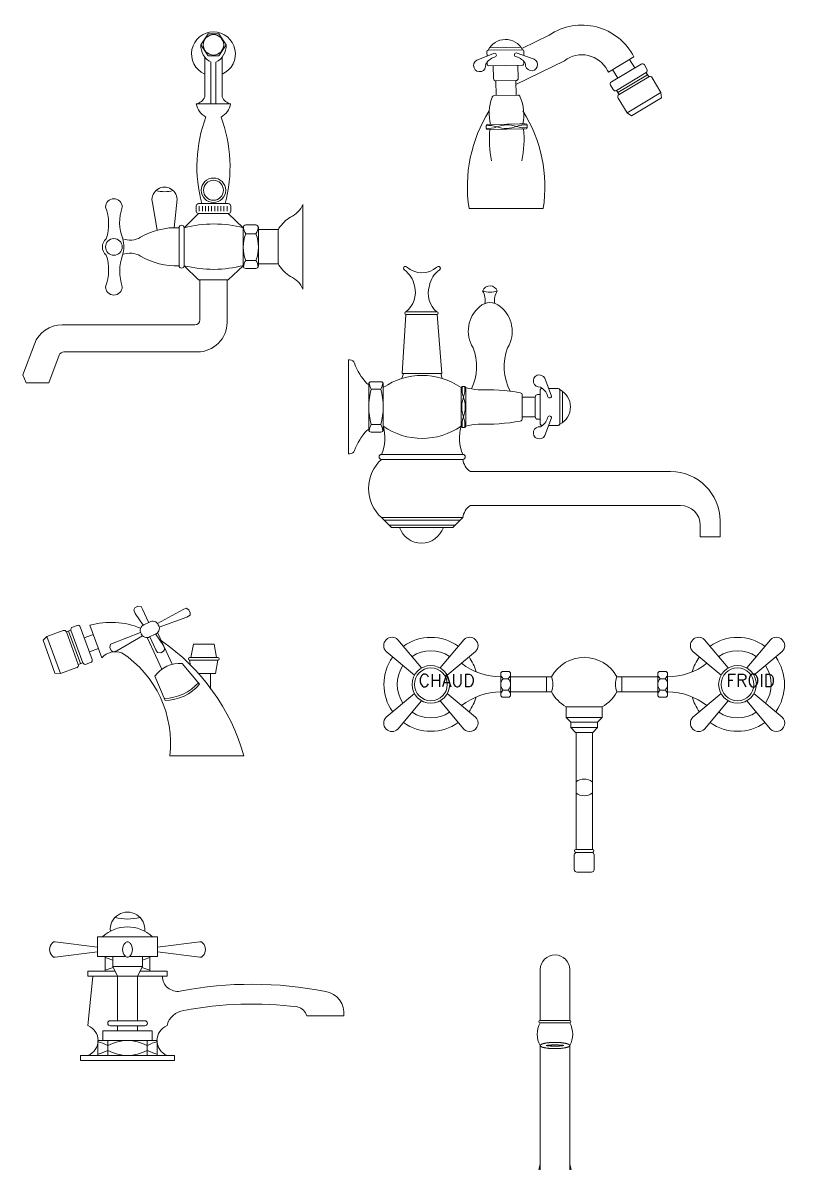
# Model space of a CAD drawing. Header units: centimetres. Extents: x 1146 to 1261, y 181 to 346.
# Drawn here: x 1145.8 to 1196.5, y 272.6 to 345.8 of the extents above; entities that cross this region are included whole.
import ezdxf

# ---------------------------------------------------------------- set-up
doc = ezdxf.new("R2010")
doc.units = ezdxf.units.CM
doc.header["$LTSCALE"] = 1.016
doc.layers.get('0').update_dxf_attribs({"lineweight": 18})
doc.styles.add('Txt', font='txt_____.ttf')

# ---------------------------------------------------------------- blocks, each defined once
blk = doc.blocks.new('Group')
for p, q in [((273.23, 79.747), (273.421, 79.852)), ((273.421, 79.852), (273.628, 79.828)), ((273.628, 79.828), (273.721, 79.658)), ((273.159, 79.625), (273.23, 79.747)), ((273.244, 79.396), (273.159, 79.625)), ((273.76, 78.632), (273.244, 79.396)), ((273.721, 79.658), (274.116, 78.826)), ((276.341, 79.641), (274.684, 78.749)), ((274.798, 78.514), (276.57, 79.147)), ((276.517, 79.722), (276.341, 79.641)), ((276.698, 79.619), (276.517, 79.722)), ((276.57, 79.147), (276.775, 79.281)), ((276.789, 79.422), (276.698, 79.619)), ((276.775, 79.281), (276.789, 79.422)), ((269.228, 78.51), (269.527, 78.619)), ((269.73, 78.524), (270.49, 76.435)), ((270.353, 78.635), (271.113, 76.546)), ((274.176, 78.827), (273.809, 78.656)), ((274.736, 78.665), (274.766, 78.602)), ((267.587, 77.913), (267.34, 77.663)), ((267.34, 77.663), (268.106, 75.558)), ((267.587, 77.913), (268.631, 78.293)), ((267.587, 77.913), (268.456, 75.526)), ((268.835, 78.198), (269.133, 78.307)), ((268.835, 78.198), (269.595, 76.11)), ((268.984, 78.252), (269.744, 76.164)), ((269.133, 78.307), (269.893, 76.218)), ((269.982, 77.83), (270.568, 78.043)), ((271.844, 77.488), (273.596, 78.173)), ((273.728, 77.949), (272.071, 76.993)), ((274.58, 76.652), (274.054, 77.797)), ((274.541, 78.064), (274.177, 77.885)), ((274.59, 77.058), (274.196, 77.889)), ((274.551, 78.084), (275.068, 77.32)), ((275.632, 76.124), (274.712, 78.128)), ((270.312, 76.925), (270.898, 77.138)), ((271.629, 77.202), (271.668, 77.407)), ((271.72, 77.005), (271.629, 77.202)), ((271.668, 77.407), (271.844, 77.488)), ((271.836, 76.925), (271.72, 77.005)), ((272.071, 76.993), (271.836, 76.925)), ((274.684, 76.888), (274.59, 77.058)), ((274.89, 76.864), (274.684, 76.888)), ((275.081, 76.968), (274.89, 76.864)), ((275.068, 77.32), (275.152, 77.09)), ((275.152, 77.09), (275.081, 76.968)), ((276.837, 76.553), (276.988, 77.418)), ((276.988, 77.418), (278.321, 77.418)), ((278.473, 76.553), (278.321, 77.418)), ((269.893, 76.218), (269.595, 76.11)), ((270.097, 76.123), (270.395, 76.232)), ((274.965, 75.812), (274.58, 76.652)), ((276.28, 76.178), (277.391, 74.842)), ((276.75, 76.553), (278.559, 76.553)), ((276.75, 76.394), (276.812, 76.04)), ((276.75, 76.394), (278.559, 76.394)), ((278.559, 76.394), (278.408, 75.529)), ((268.456, 75.526), (268.106, 75.558)), ((268.456, 75.526), (269.5, 75.906)), ((277.313, 75.529), (278.408, 75.529)), ((278.087, 74.528), (278.087, 75.529)), ((274.516, 75.361), (275.17, 73.803)), ((275.474, 70.25), (280.237, 70.25))]:
    blk.add_line(p, q)
for centre, radius, start, end in [((269.282, 78.361), 0.159, 110, 200), ((269.581, 78.469), 0.159, 20, 110), ((271.695, 73.781), 5.036, 67.77335, 105.46398), ((273.957, 78.303), 0.383, 112.81595, 209.69671), ((274.387, 78.507), 0.383, 24.28408, 123.44261), ((274.425, 78.429), 0.383, 287.6627, 26.82123), ((268.686, 78.144), 0.159, 20, 110), ((273.996, 78.222), 0.383, 201.4086, 298.28935), ((267.231, 66.511), 13.533, 16.03988, 55.28032), ((272.008, 75.683), 1.244, 71.45308, 136.0221), ((268.564, 71.06), 6.957, 353.31616, 56.51134), ((270.043, 76.272), 0.159, 200, 290), ((270.341, 76.381), 0.159, 290, 20), ((276.118, 74.215), 1.969, 85.28984, 144.41639), ((276.75, 76.473), 0.0794, 90, 270), ((278.559, 76.473), 0.0794, 270, 90), ((269.446, 76.055), 0.159, 290, 20), ((275.063, 76.919), 2.994, 270.88891, 319.22533), ((275.124, 76.797), 2.994, 270.88891, 319.22533)]:
    blk.add_arc(centre, radius, start, end)
blk = doc.blocks.new('Group-3')
for p, q in [((277.47, 115.918), (277.941, 116.627)), ((277.941, 116.627), (278.62, 116.627)), ((279.085, 115.918), (278.62, 116.627)), ((277.47, 115.918), (277.941, 115.21)), ((279.085, 115.918), (278.62, 115.21)), ((277.716, 112.569), (277.716, 115.139)), ((277.941, 115.21), (278.62, 115.21)), ((278.844, 112.569), (278.844, 115.139)), ((278.121, 112.128), (278.121, 114.813)), ((278.439, 112.128), (278.439, 114.813)), ((277.179, 112.128), (279.381, 112.128)), ((274.665, 104.009), (274.357, 105.76)), ((275.946, 105.997), (275.759, 104.172)), ((277.169, 105.24), (277.169, 105.558)), ((277.328, 105.716), (279.233, 105.716)), ((277.367, 105.24), (277.367, 105.558)), ((277.566, 105.24), (277.566, 105.558)), ((277.764, 105.24), (277.764, 105.558)), ((277.962, 105.24), (277.962, 105.558)), ((278.16, 105.24), (278.16, 105.558)), ((278.359, 105.24), (278.359, 105.558)), ((278.557, 105.24), (278.557, 105.558)), ((278.755, 105.24), (278.755, 105.558)), ((278.954, 105.24), (278.954, 105.558)), ((279.152, 105.24), (279.152, 105.558)), ((279.391, 105.24), (279.391, 105.558)), ((284.022, 105.657), (284.022, 100.232)), ((277.328, 105.081), (276.392, 104.168)), ((277.328, 105.081), (279.233, 105.081)), ((279.233, 105.081), (280.191, 104.168)), ((276.075, 101.731), (276.075, 104.168)), ((276.392, 101.731), (276.392, 104.168)), ((280.191, 101.713), (280.191, 104.186)), ((280.191, 101.731), (280.191, 104.168)), ((281.004, 104.345), (280.35, 104.345)), ((281.163, 101.713), (281.163, 104.186)), ((282.433, 104.049), (281.163, 104.049)), ((282.433, 103.96), (282.433, 101.929)), ((281.004, 103.776), (280.35, 103.776)), ((281.004, 102.066), (280.35, 102.066)), ((282.433, 101.84), (281.163, 101.84)), ((277.328, 100.818), (276.392, 101.731)), ((279.233, 100.818), (280.191, 101.731)), ((281.004, 101.554), (280.35, 101.554)), ((277.328, 100.818), (279.233, 100.818)), ((277.407, 100.818), (277.407, 98.25)), ((279.153, 100.818), (279.153, 98.091)), ((277.09, 97.932), (268.565, 97.932)), ((266.781, 96.697), (266.04, 94.724)), ((268.377, 95.98), (267.71, 94.202)), ((277.248, 96.186), (268.675, 96.186)), ((266.04, 94.724), (266.252, 94.195)), ((266.252, 94.195), (267.71, 94.202))]:
    blk.add_line(p, q)
for centre, radius in [((278.28, 115.918), 0.657), ((278.28, 106.577), 0.785), ((278.28, 106.577), 0.64)]:
    blk.add_circle(centre, radius)
for centre, radius, start, end in [((278.28, 115.336), 1.411, 293.57151, 246.42849), ((278.625, 115.855), 1.157, 176.86968, 244.18097), ((277.935, 115.855), 1.157, 295.81903, 3.13032), ((277.045, 112.839), 0.723, 280.68228, 338.10029), ((278.322, 112.308), 1.157, 188.96529, 242.58888), ((278.239, 112.308), 1.157, 297.41112, 351.03471), ((279.515, 112.839), 0.723, 201.89971, 259.31772), ((286.338, 108.102), 9.121, 159.52738, 195.15833), ((270.223, 108.101), 9.12, 344.84116, 20.40796), ((275.139, 105.968), 0.808, 2.03597, 194.93451), ((275.141, 108.416), 1.934, 253.46863, 286.43101), ((271.885, 105.491), 0.536, 0, 180), ((268.544, 104.405), 3.008, 341.66866, 21.15128), ((275.117, 104.529), 2.862, 160.37669, 201.96061), ((277.328, 105.558), 0.159, 90, 180), ((279.233, 105.558), 0.159, 0, 90), ((282.554, 106.313), 1.607, 294.77258, 335.94911), ((277.328, 105.24), 0.159, 180, 188.66668), ((277.328, 105.24), 0.159, 180, 270), ((279.233, 105.24), 0.159, 270, 0), ((284.381, 102.92), 2.251, 120.81606, 147.46507), ((275.862, 99.723), 4.45, 87.25994, 120.64238), ((276.233, 104.168), 0.159, 0, 180), ((278.292, 96.803), 7.606, 75.35037, 104.46179), ((280.35, 104.186), 0.159, 90, 180), ((281.293, 104.346), 1.102, 186.09769, 211.17455), ((281.004, 104.186), 0.159, 0, 90), ((280.062, 104.346), 1.102, 328.82545, 353.90231), ((282.751, 103.96), 0.317, 147.46507, 180), ((271.815, 102.935), 0.669, 128.4269, 231.5731), ((271.885, 102.935), 0.536, 0, 180), ((270.712, 102.981), 1.815, 342.66371, 15.28023), ((272.937, 104.617), 1.251, 247.70723, 301.65127), ((282.566, 102.921), 2.375, 158.90719, 201.09281), ((278.789, 102.921), 2.375, 338.90719, 21.09281), ((271.885, 102.935), 0.536, 180, 0), ((272.926, 101.244), 1.289, 58.83407, 111.95571), ((268.544, 101.466), 3.008, 338.84872, 18.33134), ((275.418, 101.362), 3.153, 160.55374, 198.14032), ((275.862, 106.176), 4.45, 239.35762, 272.74006), ((278.276, 109.101), 7.606, 255.68908, 284.8005), ((281.293, 101.496), 1.102, 148.82545, 171.73192), ((280.062, 101.496), 1.102, 8.26808, 31.17455), ((282.751, 101.929), 0.318, 180, 212.53493), ((284.381, 102.969), 2.251, 212.53493, 239.18394), ((276.233, 101.731), 0.159, 180, 0), ((280.35, 101.713), 0.159, 180, 270), ((281.004, 101.713), 0.159, 270, 0), ((282.554, 99.576), 1.607, 24.05089, 65.22742), ((271.885, 100.38), 0.536, 180, 0), ((277.09, 98.25), 0.317, 270, 0), ((277.248, 98.091), 1.905, 270, 0), ((268.565, 96.027), 1.905, 90, 159.41987), ((268.675, 95.869), 0.317, 90, 159.41987)]:
    blk.add_arc(centre, radius, start, end)
blk = doc.blocks.new('Group-10')
for p, q in [((299.253, 53.239), (299.253, 56.509)), ((301.151, 53.239), (301.151, 56.509)), ((299.253, 53.239), (301.151, 53.239)), ((299.253, 53.08), (301.151, 53.08)), ((301.151, 53.08), (301.151, 53.08)), ((299.253, 51.631), (299.253, 38.06)), ((301.151, 51.631), (301.151, 51.632)), ((301.151, 51.631), (301.151, 38.06)), ((298.964, 42.817), (299.253, 44.013)), ((301.441, 42.817), (301.151, 44.013)), ((298.884, 42.579), (298.884, 42.737)), ((299.253, 42.817), (298.964, 42.817)), ((299.253, 42.499), (298.964, 42.499)), ((299.253, 42.817), (299.043, 42.817)), ((301.441, 42.817), (301.151, 42.817)), ((301.441, 42.499), (301.151, 42.499)), ((301.52, 42.579), (301.52, 42.737)), ((283.852, 41.777), (283.852, 41.276)), ((284.429, 41.85), (284.429, 41.203)), ((284.508, 41.925), (284.508, 41.128)), ((284.587, 42), (284.587, 41.053)), ((288.49, 41.85), (288.49, 41.203)), ((288.569, 41.925), (288.569, 41.128)), ((288.648, 42), (288.648, 41.053)), ((288.648, 42), (288.648, 41.053)), ((288.727, 41.925), (288.727, 41.128)), ((288.807, 41.85), (288.807, 41.203)), ((289.249, 42.053), (289.52, 42.053)), ((289.249, 41.896), (289.249, 42.053)), ((290.564, 42.053), (290.836, 42.053)), ((290.836, 41.896), (290.836, 42.053)), ((309.569, 41.896), (309.569, 42.053)), ((309.84, 42.053), (309.569, 42.053)), ((311.156, 42.053), (310.884, 42.053)), ((311.156, 41.896), (311.156, 42.053)), ((311.598, 41.85), (311.598, 41.203)), ((311.677, 41.925), (311.677, 41.128)), ((311.756, 42), (311.756, 41.053)), ((311.756, 42), (311.756, 41.053)), ((311.835, 41.925), (311.835, 41.128)), ((311.914, 41.85), (311.914, 41.203)), ((315.817, 42), (315.817, 41.053)), ((315.896, 41.925), (315.896, 41.128)), ((315.975, 41.85), (315.975, 41.203)), ((316.552, 41.777), (316.552, 41.276)), ((289.249, 41.157), (289.249, 41.061)), ((290.836, 41.157), (290.836, 41.061)), ((309.569, 41.157), (309.569, 41.061)), ((311.156, 41.157), (311.156, 41.061)), ((289.407, 40.902), (289.407, 39.589)), ((289.407, 40.902), (290.677, 40.902)), ((290.677, 40.902), (290.677, 39.589)), ((309.727, 40.902), (309.727, 39.589)), ((310.997, 40.902), (309.727, 40.902)), ((310.997, 40.902), (310.997, 39.589)), ((289.291, 39.589), (290.793, 39.589)), ((309.611, 39.589), (311.113, 39.589)), ((288.724, 35.734), (288.724, 35.893)), ((291.281, 35.972), (288.804, 35.972)), ((289.201, 35.972), (288.883, 35.972)), ((291.36, 35.734), (291.36, 35.893)), ((309.044, 35.734), (309.044, 35.893)), ((311.601, 35.972), (309.124, 35.972)), ((309.521, 35.972), (309.203, 35.972)), ((311.68, 35.734), (311.68, 35.893)), ((291.281, 35.655), (288.804, 35.655)), ((288.883, 35.655), (288.883, 35.64)), ((291.201, 35.655), (291.201, 35.64)), ((311.601, 35.655), (309.124, 35.655)), ((309.203, 35.655), (309.203, 35.64)), ((311.521, 35.655), (311.521, 35.64)), ((287.026, 33.958), (287.026, 34.055)), ((287.026, 33.958), (293.058, 33.958)), ((293.058, 33.958), (293.058, 34.055)), ((297.186, 33.958), (297.186, 34.055)), ((297.186, 33.958), (303.218, 33.958)), ((303.218, 33.958), (303.218, 34.055)), ((307.346, 33.958), (307.346, 34.055)), ((307.346, 33.958), (313.378, 33.958)), ((313.378, 33.958), (313.378, 34.055))]:
    blk.add_line(p, q)
at = {"flags": 128}
for points in [[(300.762, 51.631, 0.004267), (300.722, 51.638), (300.721, 51.638, 0.00474), (300.678, 51.644), (300.675, 51.644, 0.00434), (300.625, 51.65), (300.624, 51.65, 0.004047), (300.573, 51.655), (300.572, 51.655, 0.00384), (300.519, 51.66), (300.518, 51.66, 0.003702), (300.463, 51.664), (300.462, 51.664, 0.003614), (300.406, 51.667), (300.393, 51.668, 0.006339), (300.317, 51.67), (300.317, 51.67, 0.002996), (300.242, 51.672, 0.00572), (300.168, 51.671), (300.155, 51.671, 0.005597), (300.057, 51.669), (300.044, 51.669, 0.005716), (299.972, 51.665), (299.96, 51.665, 0.002971), (299.913, 51.662), (299.912, 51.662, 0.003079), (299.866, 51.658), (299.866, 51.658, 0.003235), (299.821, 51.654), (299.82, 51.654, 0.003437), (299.777, 51.65), (299.776, 51.65, 0.003696), (299.734, 51.645), (299.729, 51.644, 0.004049), (299.698, 51.64), (299.695, 51.64, 0.002162), (299.671, 51.636, 0.003484), (299.647, 51.632), (299.644, 51.632), (299.642, 51.631)], [(299.642, 51.631, 0.004267), (299.682, 51.625), (299.683, 51.625, 0.00474), (299.726, 51.619), (299.729, 51.619, 0.00434), (299.779, 51.613), (299.78, 51.613, 0.004047), (299.831, 51.608), (299.832, 51.608, 0.00384), (299.886, 51.603), (299.887, 51.603, 0.003702), (299.942, 51.599), (299.942, 51.599, 0.003614), (299.999, 51.596), (300.012, 51.595, 0.006339), (300.087, 51.593), (300.087, 51.593, 0.002996), (300.162, 51.591, 0.00572), (300.236, 51.591), (300.249, 51.592, 0.005597), (300.347, 51.594), (300.36, 51.594, 0.005716), (300.432, 51.598), (300.445, 51.598, 0.002971), (300.492, 51.601), (300.492, 51.601, 0.003079), (300.538, 51.605), (300.539, 51.605, 0.003235), (300.583, 51.609), (300.584, 51.609, 0.003437), (300.627, 51.613), (300.628, 51.613, 0.003696), (300.67, 51.618), (300.676, 51.619, 0.004049), (300.706, 51.623), (300.709, 51.623, 0.002162), (300.733, 51.627, 0.003484), (300.758, 51.631), (300.76, 51.631), (300.762, 51.631)]]:
    blk.add_lwpolyline(points, format="xyb", dxfattribs=at)
for centre, radius, start, end in [((300.207, 56.505), 0.948, 0.27989, 179.72011), ((300.55, 52.356), 1.486, 150.82848, 209.17152), ((299.253, 53.159), 0.0794, 90, 270), ((301.151, 53.159), 0.0794, 270, 90), ((299.854, 52.356), 1.486, 330.82848, 29.17152), ((290.042, 41.924), 0.804, 9.29327, 170.70675), ((298.594, 42.388), 0.386, 291.36827, 16.8147), ((298.964, 42.737), 0.0794, 90, 180), ((299.073, 41.382), 1.369, 82.43811, 97.91512), ((299.073, 43.934), 1.369, 262.08488, 277.56189), ((298.964, 42.579), 0.0794, 180, 270), ((301.332, 41.382), 1.369, 82.08488, 97.56032), ((301.332, 43.934), 1.369, 262.43968, 277.91512), ((301.81, 42.388), 0.386, 163.1853, 248.63173), ((301.441, 42.737), 0.0794, 0, 90), ((301.441, 42.579), 0.0794, 270, 0), ((310.362, 41.924), 0.804, 9.29325, 170.70673), ((283.964, 41.527), 0.274, 114.06067, 245.93933), ((284.043, 42.728), 0.97, 258.67438, 293.46932), ((284.549, 41.803), 0.129, 108.4817, 158.53917), ((284.628, 41.878), 0.129, 108.4817, 158.53917), ((285.837, 39.033), 3.151, 64.49797, 113.3715), ((287.94, 46.637), 4.818, 261.08999, 276.55945), ((288.61, 41.803), 0.129, 108.4817, 158.53917), ((288.689, 41.878), 0.129, 108.4817, 158.53917), ((288.608, 41.878), 0.129, 21.46083, 71.5183), ((288.687, 41.803), 0.129, 21.46083, 71.5183), ((288.938, 42.744), 0.904, 261.63562, 290.1018), ((290.042, 40.843), 1.318, 52.97828, 127.02172), ((293.593, 41.527), 2.877, 171.41438, 188.58562), ((293.643, 41.527), 2.877, 172.01695, 187.98305), ((293.689, 41.527), 2.877, 172.62841, 187.37159), ((290.707, 41.527), 0.391, 289.16281, 70.83719), ((300.202, 39.35), 3.054, 118.71056, 235.26691), ((300.202, 39.35), 3.054, 304.73309, 61.28944), ((309.697, 41.527), 0.391, 109.16281, 250.83719), ((310.362, 40.843), 1.318, 52.97828, 127.02172), ((306.716, 41.527), 2.877, 352.62841, 7.37159), ((306.762, 41.527), 2.877, 352.01695, 7.98305), ((306.811, 41.527), 2.877, 351.41438, 8.58562), ((311.466, 42.744), 0.904, 249.8982, 278.36438), ((311.718, 41.803), 0.129, 108.4817, 158.53917), ((311.797, 41.878), 0.129, 108.4817, 158.53917), ((311.715, 41.878), 0.129, 21.46083, 71.5183), ((311.794, 41.803), 0.129, 21.46083, 71.5183), ((312.464, 46.637), 4.818, 263.44055, 278.91001), ((314.567, 39.033), 3.151, 66.6285, 115.50203), ((315.776, 41.878), 0.129, 21.46083, 71.5183), ((315.855, 41.803), 0.129, 21.46083, 71.5183), ((316.361, 42.728), 0.97, 246.53068, 281.32562), ((316.44, 41.527), 0.274, 294.06067, 65.93933), ((284.043, 40.325), 0.97, 66.53068, 101.32562), ((284.549, 41.25), 0.129, 201.46083, 251.5183), ((284.628, 41.175), 0.129, 201.46083, 251.5183), ((285.837, 44.02), 3.151, 246.6285, 295.50203), ((287.94, 36.416), 4.818, 83.44055, 98.91001), ((288.61, 41.25), 0.129, 201.46083, 251.5183), ((288.689, 41.175), 0.129, 201.46083, 251.5183), ((288.608, 41.175), 0.129, 288.4817, 338.53917), ((288.687, 41.25), 0.129, 288.4817, 338.53917), ((288.938, 40.309), 0.904, 69.8982, 98.36438), ((290.042, 42.21), 1.318, 232.97828, 307.02172), ((289.407, 41.061), 0.159, 180, 270), ((290.677, 41.061), 0.159, 270, 0), ((310.362, 42.21), 1.318, 232.97828, 307.02172), ((309.727, 41.061), 0.159, 180, 270), ((310.997, 41.061), 0.159, 270, 0), ((311.466, 40.309), 0.904, 81.63562, 110.1018), ((311.718, 41.25), 0.129, 201.46083, 251.5183), ((311.797, 41.175), 0.129, 201.46083, 251.5183), ((311.715, 41.175), 0.129, 288.4817, 338.53917), ((311.794, 41.25), 0.129, 288.4817, 338.53917), ((312.464, 36.416), 4.818, 81.08999, 96.55945), ((314.567, 44.02), 3.151, 244.49797, 293.3715), ((315.776, 41.175), 0.129, 288.4817, 338.53917), ((315.855, 41.25), 0.129, 288.4817, 338.53917), ((316.361, 40.325), 0.97, 78.67438, 113.46932), ((289.291, 39.43), 0.159, 90, 169.61), ((290.793, 39.43), 0.159, 10.39, 90), ((309.611, 39.43), 0.159, 90, 169.61), ((311.113, 39.43), 0.159, 10.39, 90), ((301.187, 37.249), 12.253, 169.61, 185.98303), ((278.898, 37.249), 12.253, 354.01697, 10.39), ((321.507, 37.249), 12.253, 169.61, 185.98303), ((299.218, 37.249), 12.253, 354.01697, 10.39), ((300.202, 38.911), 1.276, 221.90808, 318.09192), ((297.16, 35.621), 1.783, 352.73306, 43.10618), ((303.244, 35.621), 1.783, 136.89382, 187.26694), ((288.804, 35.893), 0.0794, 90, 180), ((288.913, 34.537), 1.369, 68.8238, 97.91512), ((290.042, 34.096), 1.831, 69.71007, 110.28993), ((291.172, 34.537), 1.369, 82.08488, 111.1762), ((291.281, 35.893), 0.0794, 0, 90), ((309.124, 35.893), 0.0794, 90, 180), ((309.233, 34.537), 1.369, 68.8238, 97.91512), ((310.362, 34.096), 1.831, 69.71007, 110.28993), ((311.492, 34.537), 1.369, 82.08488, 111.1762), ((311.601, 35.893), 0.0794, 0, 90), ((285.975, 37.858), 3.724, 289.79579, 318.6204), ((288.913, 37.09), 1.369, 262.08488, 291.1762), ((288.804, 35.734), 0.0794, 180, 270), ((288.566, 35.64), 0.318, 309.82897, 0), ((290.042, 37.531), 1.831, 249.71007, 290.28993), ((291.172, 37.09), 1.369, 248.8238, 277.91512), ((291.519, 35.64), 0.318, 180, 230.17103), ((291.281, 35.734), 0.0794, 270, 0), ((294.11, 37.858), 3.724, 221.3796, 250.20421), ((296.135, 37.858), 3.724, 289.79579, 318.6204), ((300.202, 30.668), 4.896, 74.92635, 105.07365), ((304.27, 37.858), 3.724, 221.3796, 250.20421), ((306.295, 37.858), 3.724, 289.79579, 318.6204), ((309.233, 37.09), 1.369, 262.08488, 291.1762), ((309.124, 35.734), 0.0794, 180, 270), ((308.886, 35.64), 0.318, 309.82897, 0), ((310.362, 37.531), 1.831, 249.71007, 290.28993), ((311.492, 37.09), 1.369, 248.8238, 277.91512), ((311.839, 35.64), 0.318, 180, 230.17103), ((311.601, 35.734), 0.0794, 270, 0), ((314.43, 37.858), 3.724, 221.3796, 250.20421), ((287.343, 34.055), 0.318, 109.79579, 180), ((292.741, 34.055), 0.318, 0, 70.20421), ((297.503, 34.055), 0.317, 109.79579, 180), ((302.901, 34.055), 0.318, 0, 70.20421), ((307.663, 34.055), 0.317, 109.79579, 180), ((313.061, 34.055), 0.318, 0, 70.20421)]:
    blk.add_arc(centre, radius, start, end)
blk.add_open_spline([(299.253, 51.631), (299.258, 51.599), (299.31, 51.562), (299.38, 51.53), (299.478, 51.502), (299.673, 51.462), (300.008, 51.432), (300.202, 51.432), (300.396, 51.432), (300.731, 51.462), (300.927, 51.502), (301.025, 51.53), (301.095, 51.562), (301.146, 51.599), (301.151, 51.631), (301.146, 51.663), (301.095, 51.701), (301.025, 51.732), (300.927, 51.761), (300.731, 51.8), (300.396, 51.831), (300.202, 51.831), (300.008, 51.831), (299.673, 51.801), (299.478, 51.761), (299.38, 51.732), (299.31, 51.701), (299.258, 51.663), (299.253, 51.631)], degree=2, knots=[0, 0, 0, 1, 2, 3, 4, 5, 6, 6, 7, 8, 9, 10, 11, 12, 12, 13, 14, 15, 16, 17, 18, 18, 19, 20, 21, 22, 23, 24, 24, 24])
blk = doc.blocks.new('Group-11')
for p, q in [((290.123, 77.703), (291.644, 75.89)), ((294.347, 77.703), (292.826, 75.89)), ((309.808, 77.703), (311.329, 75.89)), ((314.032, 77.703), (312.511, 75.89)), ((289.365, 76.945), (291.178, 75.424)), ((295.105, 76.945), (293.292, 75.424)), ((309.05, 76.945), (310.863, 75.424)), ((314.79, 76.945), (312.977, 75.424)), ((296.72, 74.16), (296.72, 75.506)), ((297.197, 75.665), (296.879, 75.665)), ((297.355, 74.16), (297.355, 75.506)), ((306.8, 74.16), (306.8, 75.506)), ((306.958, 75.665), (307.276, 75.665)), ((307.435, 74.16), (307.435, 75.506)), ((297.197, 75.195), (296.879, 75.195)), ((297.355, 75.309), (299.974, 75.309)), ((299.656, 75.309), (299.656, 74.357)), ((304.181, 75.309), (306.8, 75.309)), ((304.499, 75.309), (304.499, 74.357)), ((306.958, 75.195), (307.276, 75.195)), ((289.365, 72.721), (291.178, 74.243)), ((295.105, 72.721), (293.292, 74.243)), ((297.197, 74.471), (296.879, 74.471)), ((297.197, 74.002), (296.879, 74.002)), ((297.355, 74.357), (299.974, 74.357)), ((304.181, 74.357), (306.8, 74.357)), ((306.958, 74.471), (307.276, 74.471)), ((306.958, 74.002), (307.276, 74.002)), ((309.05, 72.721), (310.863, 74.243)), ((314.79, 72.721), (312.977, 74.243)), ((290.123, 71.963), (291.644, 73.777)), ((294.347, 71.963), (292.826, 73.777)), ((300.92, 73.396), (303.228, 73.392)), ((300.92, 73.396), (300.92, 72.706)), ((303.228, 73.392), (303.228, 72.706)), ((309.808, 71.963), (311.329, 73.777)), ((314.032, 71.963), (312.511, 73.777)), ((300.92, 72.706), (303.228, 72.706)), ((300.92, 72.706), (301.221, 72.405)), ((303.228, 72.706), (302.927, 72.405)), ((301.221, 72.405), (302.927, 72.405)), ((301.221, 72.405), (301.221, 72.052)), ((301.221, 72.052), (302.927, 72.052)), ((301.221, 72.052), (301.523, 71.751)), ((301.523, 71.751), (302.625, 71.751)), ((301.554, 64.234), (301.554, 71.751)), ((302.601, 64.234), (302.601, 71.751)), ((302.927, 72.052), (302.625, 71.751)), ((302.927, 72.405), (302.927, 72.052)), ((301.442, 63.879), (301.442, 62.927)), ((301.554, 64.234), (302.601, 64.234)), ((301.554, 64.038), (302.601, 64.038)), ((302.712, 63.879), (302.712, 62.927)), ((301.601, 62.768), (302.554, 62.768))]:
    blk.add_line(p, q)
for centre, radius in [((292.235, 74.833), 1.21), ((292.235, 74.833), 1.055), ((311.92, 74.833), 1.21), ((311.92, 74.833), 1.055)]:
    blk.add_circle(centre, radius)
for centre, radius, start, end in [((289.744, 77.324), 0.536, 45, 225), ((292.235, 74.833), 3.016, 54.31047, 125.68953), ((294.726, 77.324), 0.536, 315, 135), ((309.429, 77.324), 0.536, 45, 225), ((311.92, 74.833), 3.016, 54.31047, 125.68953), ((314.411, 77.324), 0.536, 315, 135), ((292.235, 74.833), 2.159, 56.02837, 123.97163), ((311.92, 74.833), 2.159, 56.02837, 123.97163), ((292.235, 74.833), 3.016, 144.31047, 215.68953), ((296.786, 79.571), 4.262, 232.61376, 269.11349), ((292.235, 74.833), 3.016, 15.49524, 35.68953), ((302.077, 74.185), 2.385, 28.12601, 151.87399), ((307.369, 79.571), 4.262, 270.88651, 307.38624), ((311.92, 74.833), 3.016, 144.31047, 164.50476), ((311.92, 74.833), 3.016, 324.31047, 35.68953), ((292.235, 74.833), 2.159, 146.02837, 213.97163), ((296.879, 75.506), 0.159, 90, 180), ((297.212, 75.557), 0.492, 183.78235, 227.37509), ((297.197, 75.506), 0.159, 0, 90), ((296.864, 75.557), 0.492, 312.62491, 356.21765), ((306.958, 75.506), 0.159, 90, 180), ((307.291, 75.557), 0.492, 183.78235, 227.37509), ((307.276, 75.506), 0.159, 0, 90), ((306.943, 75.557), 0.492, 312.62491, 356.21765), ((311.92, 74.833), 2.159, 326.02837, 33.97163), ((297.212, 74.833), 0.492, 132.62491, 227.37509), ((296.864, 74.833), 0.492, 312.62491, 47.37509), ((298.798, 74.833), 1.269, 337.95464, 22.04536), ((305.357, 74.833), 1.269, 157.95464, 202.04536), ((307.291, 74.833), 0.492, 132.62491, 227.37509), ((306.943, 74.833), 0.492, 312.62491, 47.37509), ((296.786, 70.095), 4.262, 90.88651, 127.38624), ((292.235, 74.833), 3.016, 324.31047, 344.50476), ((296.879, 74.16), 0.159, 180, 270), ((297.212, 74.11), 0.492, 132.62491, 176.21765), ((296.864, 74.11), 0.492, 3.78235, 47.37509), ((297.197, 74.16), 0.159, 270, 0), ((302.077, 75.481), 2.385, 208.12601, 240.97124), ((302.077, 75.481), 2.385, 298.8389, 331.87399), ((306.958, 74.16), 0.159, 180, 270), ((307.291, 74.11), 0.492, 132.62491, 176.21765), ((306.943, 74.11), 0.492, 3.78235, 47.37509), ((307.276, 74.16), 0.159, 270, 0), ((307.369, 70.095), 4.262, 52.61376, 89.11349), ((311.92, 74.833), 3.016, 195.49524, 215.68953), ((289.744, 72.342), 0.536, 135, 315), ((292.235, 74.833), 2.159, 236.02837, 303.97163), ((294.726, 72.342), 0.536, 225, 45), ((309.429, 72.342), 0.536, 135, 315), ((311.92, 74.833), 2.159, 236.02837, 303.97163), ((314.411, 72.342), 0.536, 225, 45), ((292.235, 74.833), 3.016, 234.31047, 305.68953), ((311.92, 74.833), 3.016, 234.31047, 305.68953), ((302.077, 67.871), 0.88, 53.52904, 126.47096), ((302.077, 68.556), 0.88, 233.52904, 306.47096), ((301.601, 63.879), 0.159, 90, 180), ((301.554, 64.136), 0.0978, 90, 270), ((302.554, 63.879), 0.159, 0, 90), ((302.601, 64.136), 0.0978, 270, 90), ((301.601, 62.927), 0.159, 180, 270), ((302.554, 62.927), 0.159, 270, 0)]:
    blk.add_arc(centre, radius, start, end)
at = {"char_height": 0.80645, "attachment_point": 1, "line_spacing_factor": 1.059182, "style": 'Txt'}
for s, insert in [('{\\C7;\\lCHAUD}', (291.451, 75.486)), ('{\\C7;\\lFROID}', (311.212, 75.486))]:
    blk.add_mtext(s, dxfattribs=dict(at, insert=insert))
blk = doc.blocks.new('Group-12')
for p, q in [((290.633, 98.598), (290.403, 94.797)), ((290.633, 98.757), (292.635, 98.757)), ((290.633, 98.598), (292.635, 98.598)), ((292.635, 98.598), (292.943, 94.797)), ((286.937, 95.673), (286.937, 89.641)), ((286.937, 95.673), (287.034, 95.673)), ((290.474, 94.797), (290.378, 94.483)), ((290.403, 94.797), (292.943, 94.797)), ((292.873, 94.797), (292.968, 94.483)), ((299.979, 93.357), (299.553, 94.494)), ((288.249, 94.113), (288.249, 91.201)), ((288.249, 91.201), (288.249, 94.113)), ((288.249, 91.219), (288.249, 94.095)), ((289.017, 94.272), (288.408, 94.272)), ((289.017, 93.795), (288.408, 93.795)), ((289.176, 91.201), (289.176, 94.113)), ((294.17, 91.418), (294.17, 93.895)), ((294.25, 93.975), (294.409, 93.975)), ((294.488, 91.418), (294.488, 93.895)), ((294.488, 93.498), (294.488, 93.816)), ((299.249, 93.766), (299.249, 91.548)), ((299.355, 93.836), (299.414, 93.836)), ((300.415, 93.836), (299.8, 93.836)), ((300.521, 93.766), (300.521, 91.548)), ((298.105, 93.408), (298.105, 91.906)), ((298.932, 93.292), (298.105, 93.292)), ((298.932, 93.292), (298.932, 92.022)), ((299.249, 93.45), (299.09, 93.45)), ((300.679, 93.664), (300.679, 91.646)), ((289.017, 91.518), (288.408, 91.518)), ((298.932, 92.022), (298.105, 92.022)), ((299.249, 91.863), (299.09, 91.863)), ((299.979, 91.957), (299.553, 90.819)), ((286.937, 91.219), (286.937, 90.53)), ((289.017, 91.042), (288.408, 91.042)), ((294.25, 91.339), (294.409, 91.339)), ((299.409, 91.474), (299.355, 91.474)), ((300.415, 91.474), (299.798, 91.474)), ((286.937, 89.641), (287.034, 89.641)), ((289.072, 89.606), (294.282, 89.606)), ((289.072, 89.288), (294.282, 89.288)), ((294.771, 88.505), (307.627, 88.505)), ((294.771, 86.327), (308.262, 86.327)), ((289.072, 85.544), (294.282, 85.544)), ((289.072, 85.544), (289.707, 84.909)), ((289.23, 85.385), (294.123, 85.385)), ((289.548, 85.067), (293.806, 85.067)), ((294.282, 85.544), (293.647, 84.909)), ((309.532, 84.32), (309.532, 85.057)), ((310.802, 84.32), (310.802, 85.33)), ((289.707, 84.909), (293.647, 84.909)), ((309.532, 84.32), (310.802, 84.32))]:
    blk.add_line(p, q)
for centre, radius, start, end in [((290.602, 101.56), 0.124, 44.26935, 239.47213), ((289.623, 100.158), 1.586, 9.99104, 55.42622), ((291.663, 102.717), 1.445, 227.20542, 311.62207), ((293.701, 100.158), 1.586, 124.57378, 170.00896), ((292.722, 101.56), 0.124, 300.52787, 135.73065), ((289.618, 100.021), 1.621, 308.76637, 14.73933), ((293.646, 99.955), 1.582, 162.40242, 229.19609), ((296.029, 99.925), 0.504, 20.95991, 158.35166), ((296.037, 101.341), 1.319, 248.81019, 290.50139), ((294.557, 99.524), 1.162, 348.78663, 30.3223), ((297.472, 99.47), 1.162, 146.85848, 188.39414), ((296.666, 97.538), 2.029, 129.8481, 211.99163), ((296.034, 98.375), 0.982, 48.58667, 132.83662), ((295.406, 97.513), 2.047, 329.15516, 51.38138), ((290.633, 98.678), 0.0794, 90, 270), ((292.635, 98.678), 0.0794, 270, 90), ((291.764, 95.251), 3.404, 335.02159, 20.86395), ((300.344, 95.251), 3.404, 159.13605, 207.77842), ((287.034, 95.356), 0.317, 19.79579, 90), ((290.837, 96.724), 3.724, 199.79579, 223.46741), ((291.673, 90.308), 4.371, 55.1539, 124.8461), ((299.202, 94.321), 0.391, 26.2653, 279.2433), ((288.249, 94.272), 0.159, 223.46741, 270), ((288.408, 94.113), 0.159, 90, 180), ((292.411, 92.657), 4.162, 164.12496, 195.87504), ((289.598, 94.43), 1.349, 190.16946, 208.07249), ((289.017, 94.113), 0.159, 0, 90), ((287.826, 94.43), 1.349, 331.92751, 349.83054), ((285.013, 92.657), 4.162, 344.12496, 15.87504), ((294.25, 93.895), 0.0794, 90, 180), ((295.605, 93.786), 1.369, 172.08488, 201.1762), ((293.053, 93.786), 1.369, 338.8238, 7.91512), ((294.409, 93.895), 0.0794, 0, 90), ((295.743, 98.601), 4.871, 255.06996, 264.33538), ((295.765, 81.512), 12.253, 79.61, 92.353), ((299.35, 93.73), 0.106, 87.50136, 162.28095), ((298.809, 93.094), 0.957, 15.9628, 61.55939), ((300.42, 93.73), 0.106, 17.71905, 92.49864), ((299.946, 92.657), 1.249, 297.39245, 62.60756), ((296.047, 92.657), 1.831, 159.71007, 200.28993), ((292.612, 92.657), 1.831, 339.71007, 20.28993), ((297.946, 93.408), 0.159, 0, 79.61), ((299.09, 93.292), 0.159, 90, 180), ((299.854, 93.357), 0.125, 180, 0), ((289.598, 90.883), 1.349, 151.92751, 169.83054), ((287.826, 90.883), 1.349, 10.16946, 28.07249), ((295.605, 91.528), 1.369, 158.8238, 187.91512), ((293.053, 91.528), 1.369, 352.08488, 21.1762), ((295.743, 86.712), 4.871, 95.66462, 104.93004), ((295.765, 103.801), 12.253, 267.647, 280.39), ((297.946, 91.906), 0.159, 280.39, 0), ((299.09, 92.022), 0.159, 180, 270), ((299.35, 91.58), 0.106, 197.71905, 272.49864), ((298.809, 92.22), 0.957, 298.44061, 344.0372), ((299.854, 91.957), 0.125, 360, 180), ((300.42, 91.58), 0.106, 267.50136, 342.28095), ((290.837, 88.589), 3.724, 136.53259, 160.20421), ((288.249, 91.042), 0.159, 90, 136.53259), ((288.408, 91.201), 0.159, 180, 270), ((289.017, 91.201), 0.159, 270, 0), ((286.567, 90.659), 2.717, 337.19706, 16.23516), ((291.673, 95.006), 4.371, 235.1539, 304.8461), ((296.787, 90.659), 2.717, 163.76484, 202.80294), ((294.25, 91.418), 0.0794, 180, 270), ((294.409, 91.418), 0.0794, 270, 0), ((299.202, 90.992), 0.391, 80.7567, 333.7347), ((287.034, 89.958), 0.317, 270, 340.20421), ((289.072, 89.447), 0.159, 90, 270), ((294.282, 89.447), 0.159, 270, 90), ((290.741, 87.416), 2.508, 131.71397, 228.28603), ((295.383, 89.432), 1.11, 187.4151, 236.57314), ((307.627, 85.33), 3.175, 0, 90), ((295.383, 85.4), 1.11, 123.42686, 172.5849), ((308.262, 85.057), 1.27, 0, 90), ((291.633, 85.381), 1.48, 198.59499, 341.40501)]:
    blk.add_arc(centre, radius, start, end)
blk = doc.blocks.new('Group-13')
for p, q in [((298.079, 115.684), (299.838, 116.542)), ((298.02, 115.764), (296.002, 115.729)), ((296.319, 115.379), (295.189, 114.934)), ((295.835, 115.461), (295.84, 115.19)), ((298.124, 115.607), (295.907, 115.568)), ((297.719, 115.404), (298.864, 114.998)), ((298.196, 115.502), (298.201, 115.233)), ((305.265, 115.142), (303.632, 114.162)), ((305.32, 114.435), (304.993, 114.979)), ((295.847, 114.801), (295.849, 114.681)), ((298.142, 114.615), (295.924, 114.576)), ((296.24, 114.582), (296.254, 113.756)), ((297.689, 113.374), (300.816, 114.899)), ((297.826, 114.609), (297.841, 113.783)), ((298.208, 114.847), (298.21, 114.722)), ((303.632, 114.162), (303.567, 114.279)), ((305.728, 114.68), (303.822, 113.536)), ((304.231, 113.781), (303.904, 114.325)), ((306.109, 114.353), (305.946, 114.625)), ((297.685, 113.622), (296.416, 113.6)), ((296.416, 113.6), (296.432, 112.662)), ((297.685, 113.622), (297.701, 112.684)), ((306.055, 114.135), (304.149, 112.991)), ((306.136, 113.999), (304.231, 112.855)), ((306.218, 113.863), (304.313, 112.719)), ((306.218, 113.863), (306.055, 114.135)), ((307.008, 112.856), (306.436, 113.809)), ((303.931, 113.046), (303.768, 113.318)), ((304.149, 112.991), (304.313, 112.719)), ((307.008, 112.856), (304.83, 111.549)), ((307.008, 112.856), (307.042, 112.506)), ((297.818, 112.686), (296.316, 112.66)), ((304.83, 111.549), (304.258, 112.501)), ((307.042, 112.506), (305.122, 111.354)), ((304.83, 111.549), (305.122, 111.354)), ((295.786, 110.558), (295.783, 110.716)), ((295.861, 110.797), (298.337, 110.84)), ((297.94, 110.833), (298.258, 110.839)), ((298.421, 110.604), (298.418, 110.762)), ((295.866, 110.48), (298.343, 110.523)), ((299.448, 105.411), (294.685, 105.411))]:
    blk.add_line(p, q)
for centre, radius, start, end in [((301.934, 113.448), 3.737, 26.96433, 124.11334), ((297.026, 115.013), 1.249, 28.39244, 153.60755), ((295.369, 114.586), 0.391, 117.2653, 10.2433), ((296.602, 114.215), 0.957, 106.9628, 152.55939), ((295.941, 115.468), 0.106, 108.71905, 183.49864), ((296.321, 115.255), 0.125, 271, 91), ((297.722, 115.279), 0.125, 91, 271), ((297.477, 114.23), 0.957, 29.44061, 75.0372), ((298.09, 115.505), 0.106, 358.50136, 73.28095), ((298.697, 114.644), 0.391, 171.7567, 64.7347), ((301.934, 113.448), 1.832, 26.96433, 127.59775), ((295.955, 114.678), 0.106, 178.50136, 253.28095), ((298.104, 114.715), 0.106, 288.71905, 3.49864), ((305.81, 114.544), 0.159, 30.97284, 120.97284), ((305.973, 114.271), 0.159, 300.97284, 30.97284), ((296.413, 113.758), 0.159, 181, 271), ((297.682, 113.781), 0.159, 271, 1), ((303.904, 113.4), 0.159, 120.97284, 210.97284), ((306.3, 113.727), 0.159, 30.97284, 120.97284), ((304.067, 113.128), 0.159, 210.97284, 300.97284), ((299.038, 111.488), 3.058, 160.12277, 192.98053), ((296.318, 112.501), 0.159, 91, 170.61), ((297.82, 112.528), 0.159, 11.39, 91), ((295.138, 111.419), 3.058, 349.01947, 21.87723), ((304.394, 112.583), 0.159, 120.97284, 210.97284), ((303.696, 106.805), 9.118, 147.74606, 188.79766), ((290.437, 106.805), 9.118, 351.20234, 32.25394), ((295.862, 110.718), 0.0794, 91, 181), ((295.995, 109.364), 1.369, 69.8238, 98.91512), ((295.95, 111.916), 1.369, 263.08488, 292.1762), ((295.865, 110.559), 0.0794, 181, 271), ((297.132, 108.943), 1.831, 70.71007, 111.28993), ((297.072, 112.377), 1.831, 250.71007, 291.28993), ((298.253, 109.404), 1.369, 83.08488, 112.1762), ((298.209, 111.956), 1.369, 249.8238, 278.91512), ((298.339, 110.761), 0.0794, 1, 91), ((298.341, 110.602), 0.0794, 271, 1), ((302.506, 109.85), 6.518, 174.43033, 192.19163), ((291.703, 109.85), 6.518, 347.80837, 5.90397)]:
    blk.add_arc(centre, radius, start, end)
blk = doc.blocks.new('Group-25')
for p, q in [((270.836, 58.617), (274.689, 58.617)), ((270.836, 58.617), (270.836, 57.347)), ((274.689, 58.617), (274.689, 57.347)), ((268.127, 58.294), (270.836, 57.96)), ((277.398, 58.294), (274.689, 57.96)), ((268.127, 57.31), (270.836, 57.643)), ((270.836, 57.347), (272.642, 57.347)), ((271.334, 57.352), (272.636, 57.352)), ((271.334, 56.399), (271.334, 57.352)), ((271.81, 56.712), (271.81, 57.347)), ((272.883, 57.347), (274.689, 57.347)), ((272.889, 57.352), (274.191, 57.352)), ((273.715, 56.712), (273.715, 57.347)), ((274.191, 56.399), (274.191, 57.352)), ((277.398, 57.31), (274.689, 57.643)), ((270.222, 56.399), (270.222, 56.082)), ((270.222, 56.399), (271.966, 56.399)), ((271.81, 56.712), (272.127, 56.077)), ((271.81, 56.712), (273.715, 56.712)), ((273.397, 56.077), (273.715, 56.712)), ((273.558, 56.399), (275.302, 56.399)), ((275.302, 56.399), (275.302, 56.082)), ((270.222, 56.082), (272.125, 56.082)), ((270.222, 52.909), (270.525, 56.068)), ((272.127, 53.22), (272.127, 56.077)), ((272.127, 56.077), (273.397, 56.077)), ((273.397, 53.22), (273.397, 56.077)), ((273.4, 56.082), (275.302, 56.082)), ((284.277, 53.537), (286.647, 53.537)), ((271.648, 53.22), (273.877, 53.22)), ((271.648, 52.902), (273.877, 52.902)), ((272.127, 52.585), (272.127, 52.902)), ((273.397, 52.585), (273.397, 52.902)), ((271.175, 52.585), (274.35, 52.585)), ((271.175, 51.95), (271.175, 52.585)), ((274.35, 51.95), (274.35, 52.585)), ((270.857, 51.95), (274.667, 51.95)), ((270.857, 50.997), (270.857, 51.95)), ((271.492, 50.997), (271.492, 51.95)), ((274.032, 50.997), (274.032, 51.95)), ((274.667, 50.997), (274.667, 51.95)), ((269.746, 50.997), (275.779, 50.997)), ((269.746, 50.997), (269.746, 50.68)), ((269.746, 50.68), (275.779, 50.68)), ((270.222, 50.997), (275.302, 50.997)), ((270.222, 50.68), (275.302, 50.68)), ((275.779, 50.997), (275.779, 50.68))]:
    blk.add_line(p, q)
for centre, radius, start, end in [((272.762, 59.096), 1.109, 353.92142, 186.07858), ((272.754, 63.088), 3.329, 256.12466, 284.11016), ((272.762, 56.895), 2.357, 46.93339, 133.06661), ((268.379, 57.802), 0.616, 137.93701, 222.06299), ((268.081, 58.108), 0.191, 75.97401, 146.19635), ((273.061, 57.802), 0.616, 137.93701, 222.06299), ((272.762, 58.108), 0.191, 33.80365, 146.19635), ((272.464, 57.802), 0.616, 317.93701, 42.06299), ((277.444, 58.108), 0.191, 33.80365, 104.02599), ((277.145, 57.802), 0.616, 317.93701, 42.06299), ((268.081, 57.495), 0.191, 213.80365, 284.02599), ((270.699, 54.653), 2.699, 65.68426, 76.39104), ((272.762, 57.495), 0.191, 213.80365, 326.19635), ((274.826, 54.653), 2.699, 103.60896, 114.31574), ((277.444, 57.495), 0.191, 255.97401, 326.19635), ((270.699, 59.098), 2.699, 283.60896, 295.01443), ((274.826, 59.098), 2.699, 244.98557, 256.39104), ((275.985, 56.095), 0.986, 180.7979, 279.24649), ((280.749, 31.508), 24.059, 78.69679, 101.03596), ((285.244, 53.704), 1.414, 353.20989, 81.0218), ((280.749, 31.508), 22.789, 82.5832, 101.03596), ((276.516, 52.639), 1.243, 95.96964, 167.47696), ((283.498, 53.321), 0.808, 15.48544, 76.25087), ((269.847, 51.953), 1.027, 291.4555, 68.5445), ((271.648, 53.061), 0.159, 90, 270), ((273.877, 53.061), 0.159, 270, 90), ((275.678, 51.953), 1.027, 111.4555, 248.5445), ((270.222, 49.251), 2.699, 61.92751, 76.39104), ((270.222, 53.696), 2.699, 283.60896, 298.07249), ((272.762, 49.251), 2.699, 61.92751, 118.07249), ((272.762, 53.696), 2.699, 241.92751, 298.07249), ((275.302, 49.251), 2.699, 103.60896, 118.07249), ((275.302, 53.696), 2.699, 241.92751, 256.39104)]:
    blk.add_arc(centre, radius, start, end)

msp = doc.modelspace()

# ---------------------------------------------------------------- block references
for name in ['Group-13', 'Group-3', 'Group-12', 'Group', 'Group-11', 'Group-25', 'Group-10']:
    msp.add_blockref(name, (879.745, 228.442))

doc.saveas('drawing.dxf')
